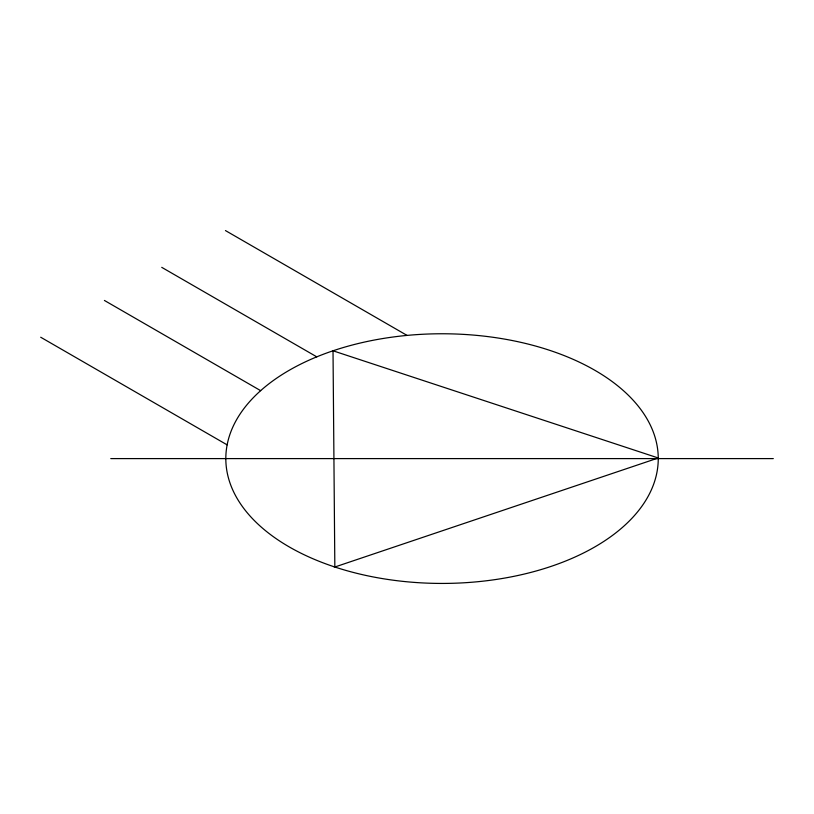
<?xml version="1.0" encoding="UTF-8"?>
<svg xmlns="http://www.w3.org/2000/svg" width="814" height="814" viewBox="0 0 814 814"><rect width="100%" height="100%" fill="white"/><g stroke="black" fill="none" stroke-linecap="round" stroke-linejoin="round"><path stroke-width="1.22" d="M110.775 458.597L773.3 458.597M225.447 230.566L407.041 335.409M161.742 267.348L316.768 356.847M104.406 300.447L260.653 390.659M40.7 337.23L227.126 444.861M658.251 457.987L334.839 567.012L333.018 350.793L658.251 457.987M333.923 566.707A216.219 124.837 0 0 0 658.251 458.597A216.219 124.837 0 0 0 333.923 350.488A216.219 124.837 0 0 0 333.923 566.707"/></g></svg>
